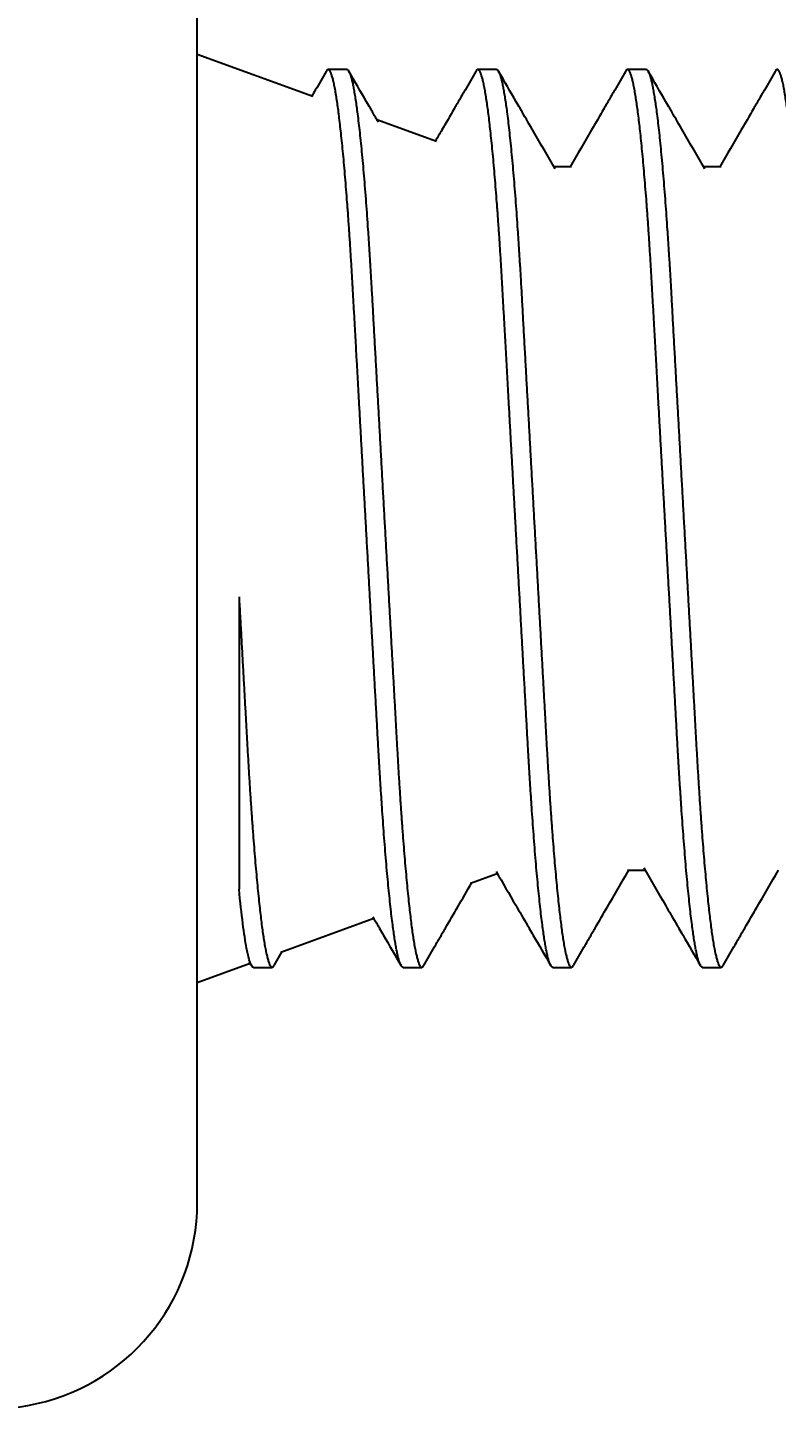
# Model space of a CAD drawing. Header units: millimetres. Extents: x 0.9 to 38.7, y 0.9 to 29.7.
# Drawn here: x 20.093 to 22.593, y 10.337 to 14.977 of the extents above; entities that cross this region are included whole.
import ezdxf

# ---------------------------------------------------------------- set-up
doc = ezdxf.new("R2010")
doc.units = ezdxf.units.MM
doc.header["$LTSCALE"] = 0.14184
doc.linetypes.add('SLD-Solid', pattern=[0])
doc.styles.add('SLDTEXTSTYLE0', font='ARIAL.TTF', dxfattribs={"width": 0.948})
doc.dimstyles.new('SLDDIMSTYLE0', dxfattribs={"dimtxt": 0.437148, "dimasz": 0.437148, "dimexe": 0, "dimexo": 0.0625, "dimgap": 0.109287, "dimtad": 0, "dimtih": 1, "dimtoh": 1, "dimdec": 3, "dimrnd": 1e-09, "dimzin": 12, "dimdsep": 46, "dimtxsty": 'SLDTEXTSTYLE0', "dimsah": 1, "dimcen": 0.09, "dimadec": 0, "dimazin": 3, "dimtfac": 1, "dimtdec": 3, "dimtofl": 0, "dimtmove": 0, "dimatfit": 3, "dimfxl": 0, "dimfrac": 2, "dimtolj": 1, "dimtzin": 12, "dimarcsym": 0})
doc.dimstyles.new('SLDDIMSTYLE1', dxfattribs={"dimtxt": 0.437148, "dimasz": 0.437148, "dimexe": 0, "dimexo": 0.0625, "dimgap": 0.109287, "dimtad": 0, "dimtih": 1, "dimtoh": 1, "dimdec": 3, "dimrnd": 1e-09, "dimzin": 12, "dimdsep": 46, "dimtxsty": 'SLDTEXTSTYLE0', "dimsah": 1, "dimcen": 0.09, "dimadec": 0, "dimazin": 3, "dimtfac": 1, "dimtdec": 3, "dimtmove": 0, "dimatfit": 0, "dimfxl": 0, "dimfrac": 2, "dimtolj": 1, "dimtzin": 12, "dimarcsym": 0})

# ---------------------------------------------------------------- blocks, each defined once
blk = doc.blocks.new('_D')
at = {"color": 7, "linetype": 'SLD-Solid', "lineweight": 0}
for p, q in [((20.6589, 16.7878), (20.6589, 17.9809)), ((34.6589, 14.9753), (34.6589, 17.9809)), ((20.6589, 17.7557), (26.8244, 17.7557)), ((34.6589, 17.7557), (28.4923, 17.7557))]:
    blk.add_line(p, q, dxfattribs=at)
at = {"color": 7, "linetype": 'SLD-Solid', "lineweight": 18}
for points in [[(20.6589, 17.7557), (21.0961, 17.6885), (21.0961, 17.823)], [(34.6589, 17.7557), (34.2218, 17.823), (34.2218, 17.6885)]]:
    blk.add_solid(points, dxfattribs=at)
at = {"color": 7, "linetype": 'SLD-Solid', "lineweight": 18, "insert": (26.8244, 18.0006), "char_height": 0.45034, "attachment_point": 1, "style": 'SLDTEXTSTYLE0'}
blk.add_mtext('14mm', dxfattribs=at)
blk = doc.blocks.new('_D_1')
at = {"color": 7, "linetype": 'SLD-Solid', "lineweight": 0}
for p, q in [((18.1589, 13.7878), (18.1589, 19.188)), ((20.6589, 16.7878), (20.6589, 19.188)), ((18.1589, 18.9628), (16.9193, 18.9628)), ((20.6589, 18.9628), (21.4996, 18.9628))]:
    blk.add_line(p, q, dxfattribs=at)
at = {"color": 7, "linetype": 'SLD-Solid', "lineweight": 18}
for points in [[(18.1589, 18.9628), (17.7218, 19.0301), (17.7218, 18.8956)], [(20.6589, 18.9628), (21.0961, 18.8956), (21.0961, 19.0301)]]:
    blk.add_solid(points, dxfattribs=at)
at = {"color": 7, "linetype": 'SLD-Solid', "lineweight": 18, "insert": (15.0846, 19.2077), "char_height": 0.45034, "attachment_point": 1, "style": 'SLDTEXTSTYLE0'}
blk.add_mtext('2.5mm', dxfattribs=at)

msp = doc.modelspace()

# ---------------------------------------------------------------- linework, layer by layer
at = {"color": 7, "linetype": 'SLD-Solid', "lineweight": 25}
for p, q in [((20.6589, 11.0501), (20.6589, 15.6247)), ((21.0448, 14.7478), (20.6589, 14.8882)), ((21.1589, 14.8374), (21.0964, 14.8374)), ((21.6589, 14.8374), (21.5964, 14.8374)), ((22.1589, 14.8374), (22.0964, 14.8374)), ((21.4579, 14.5974), (21.2593, 14.6697)), ((21.9089, 14.5127), (21.8505, 14.5127)), ((21.9089, 14.5127), (21.8505, 14.5127)), ((22.4089, 14.5127), (22.3505, 14.5127)), ((22.4089, 14.5127), (22.3505, 14.5127)), ((20.7985, 13.0751), (20.7985, 12.0984)), ((22.0964, 12.1622), (22.1549, 12.1622)), ((21.5714, 12.1187), (21.6611, 12.1514)), ((20.9384, 11.8884), (21.2484, 12.0012)), ((20.9154, 11.8431), (20.9424, 11.8898)), ((20.6589, 11.7866), (20.8355, 11.8509)), ((20.8326, 11.8559), (20.84, 11.8431)), ((20.8464, 11.8374), (20.9089, 11.8374)), ((21.3464, 11.8374), (21.4089, 11.8374)), ((21.8464, 11.8374), (21.9089, 11.8374)), ((22.3464, 11.8374), (22.4089, 11.8374))]:
    msp.add_line(p, q, dxfattribs=at)
for centre, radius, start, end in [((19.9714, 11.0501), 0.6875, 280.1727, 0), ((19.6884, 12.6275), 2.2901, 259.8273, 280.1727)]:
    msp.add_arc(centre, radius, start, end, dxfattribs=at)
for points, knots in [([(21.0898, 14.8314), (21.0777, 14.8105), (21.0617, 14.783), (21.0458, 14.7554), (21.0419, 14.7488)], [0, 0, 0, 0, 0.759393, 1, 1, 1, 1]), ([(21.3464, 11.8374), (21.3455, 11.8377), (21.3436, 11.8381), (21.3406, 11.8418), (21.3375, 11.8477), (21.3344, 11.8562), (21.3312, 11.8671), (21.328, 11.8804), (21.3248, 11.8958), (21.3216, 11.9131), (21.3184, 11.9327), (21.3152, 11.9546), (21.3118, 11.9796), (21.3082, 12.008), (21.3045, 12.04), (21.3009, 12.0745), (21.2972, 12.1115), (21.2935, 12.1508), (21.2899, 12.1923), (21.2864, 12.2358), (21.2829, 12.2805), (21.2795, 12.326), (21.2763, 12.3721), (21.2732, 12.4195), (21.2701, 12.4681), (21.2671, 12.5176), (21.264, 12.5709), (21.2608, 12.6287), (21.2573, 12.6914), (21.2537, 12.7562), (21.2501, 12.8206), (21.2466, 12.8841), (21.2432, 12.9464), (21.2396, 13.0098), (21.2361, 13.0742), (21.2324, 13.1393), (21.2288, 13.2051), (21.2251, 13.2711), (21.2215, 13.3363), (21.2179, 13.4004), (21.2144, 13.4632), (21.211, 13.5257), (21.2075, 13.5877), (21.2041, 13.6491), (21.2008, 13.7085), (21.1976, 13.7659), (21.1946, 13.8211), (21.1915, 13.8753), (21.1886, 13.9283), (21.1856, 13.9821), (21.1826, 14.0363), (21.1796, 14.0909), (21.1766, 14.1443), (21.1734, 14.1966), (21.1702, 14.2478), (21.1669, 14.2979), (21.1635, 14.3465), (21.1601, 14.3929), (21.1567, 14.4368), (21.1533, 14.4783), (21.1499, 14.5179), (21.1464, 14.5557), (21.1429, 14.5913), (21.1395, 14.6242), (21.1361, 14.6543), (21.1328, 14.6817), (21.1295, 14.707), (21.1263, 14.7301), (21.1229, 14.7518), (21.1195, 14.7717), (21.116, 14.7895), (21.1125, 14.8045), (21.1091, 14.8167), (21.1058, 14.826), (21.1026, 14.8326), (21.0995, 14.8366), (21.0965, 14.8379), (21.0936, 14.8365), (21.0913, 14.8343), (21.0901, 14.8317), (21.0898, 14.8312)], [0, 0, 0, 0, 0.012191, 0.024502, 0.036926, 0.049453, 0.062075, 0.074782, 0.086831, 0.098938, 0.111094, 0.12329, 0.135516, 0.149186, 0.162868, 0.176549, 0.190216, 0.203855, 0.217454, 0.230999, 0.244477, 0.257213, 0.269868, 0.282432, 0.294896, 0.307251, 0.319488, 0.333831, 0.348325, 0.362976, 0.377768, 0.391083, 0.404488, 0.417971, 0.431519, 0.445121, 0.458762, 0.47243, 0.486112, 0.499114, 0.512104, 0.525072, 0.538005, 0.550892, 0.563724, 0.57576, 0.587729, 0.599621, 0.611428, 0.623143, 0.6361, 0.648924, 0.661764, 0.674737, 0.687832, 0.701039, 0.714349, 0.727749, 0.740556, 0.753423, 0.766341, 0.779296, 0.792279, 0.805278, 0.817539, 0.829794, 0.842033, 0.854247, 0.866427, 0.879968, 0.893442, 0.906837, 0.92014, 0.933341, 0.946429, 0.959394, 0.972226, 0.984417, 0.996728, 1, 1, 1, 1]), ([(21.1589, 14.8374), (21.1599, 14.8372), (21.1618, 14.8368), (21.1648, 14.8331), (21.1678, 14.8272), (21.1709, 14.8187), (21.1741, 14.8077), (21.1774, 14.7945), (21.1805, 14.7791), (21.1837, 14.7618), (21.1869, 14.7421), (21.1902, 14.7203), (21.1936, 14.6953), (21.1971, 14.6669), (21.2008, 14.6349), (21.2045, 14.6003), (21.2082, 14.5633), (21.2118, 14.524), (21.2154, 14.4826), (21.219, 14.439), (21.2225, 14.3944), (21.2258, 14.3489), (21.229, 14.3027), (21.2322, 14.2553), (21.2353, 14.2068), (21.2383, 14.1573), (21.2414, 14.1039), (21.2446, 14.0461), (21.248, 13.9834), (21.2516, 13.9186), (21.2552, 13.8543), (21.2587, 13.7908), (21.2622, 13.7285), (21.2657, 13.665), (21.2693, 13.6006), (21.2729, 13.5355), (21.2766, 13.4698), (21.2802, 13.4037), (21.2839, 13.3375), (21.2876, 13.2714), (21.2913, 13.2055), (21.2949, 13.14), (21.2985, 13.0752), (21.3021, 13.0112), (21.3056, 12.9481), (21.309, 12.8861), (21.3124, 12.8253), (21.3157, 12.766), (21.3189, 12.7081), (21.322, 12.6519), (21.3251, 12.5964), (21.3282, 12.5414), (21.3314, 12.4868), (21.3348, 12.4332), (21.3382, 12.381), (21.3417, 12.3302), (21.3452, 12.2826), (21.3487, 12.2381), (21.3521, 12.1966), (21.3555, 12.1569), (21.359, 12.1192), (21.3624, 12.0836), (21.3659, 12.0507), (21.3692, 12.0206), (21.3725, 11.9932), (21.3758, 11.9679), (21.3791, 11.9448), (21.3824, 11.9231), (21.3859, 11.9032), (21.3894, 11.8854), (21.3929, 11.8704), (21.3963, 11.8582), (21.3996, 11.8488), (21.4028, 11.8422), (21.4059, 11.8383), (21.4089, 11.837), (21.4118, 11.8383), (21.414, 11.8405), (21.4152, 11.8429), (21.4154, 11.8433)], [0, 0, 0, 0, 0.012202, 0.024524, 0.036958, 0.049496, 0.062129, 0.074846, 0.086906, 0.099024, 0.111191, 0.123397, 0.135634, 0.149315, 0.163009, 0.176702, 0.190381, 0.204032, 0.217643, 0.231199, 0.244689, 0.257436, 0.270102, 0.282677, 0.295152, 0.307517, 0.319765, 0.334121, 0.348628, 0.363291, 0.378096, 0.391423, 0.404839, 0.418334, 0.431894, 0.445507, 0.45916, 0.47284, 0.486534, 0.500179, 0.513811, 0.527416, 0.540981, 0.554457, 0.567869, 0.581204, 0.59445, 0.607597, 0.620634, 0.633551, 0.646338, 0.659689, 0.673181, 0.686807, 0.700557, 0.714419, 0.728379, 0.741197, 0.754075, 0.767004, 0.779971, 0.792965, 0.805976, 0.818247, 0.830512, 0.842762, 0.854987, 0.867177, 0.88073, 0.894216, 0.907622, 0.920937, 0.93415, 0.947249, 0.960225, 0.973068, 0.98527, 0.997592, 1, 1, 1, 1]), ([(21.2642, 14.6613), (21.2575, 14.6729), (21.2485, 14.6884), (21.2354, 14.711), (21.2092, 14.7561), (21.1853, 14.7973), (21.1656, 14.8314)], [0, 0, 0, 0, 0.20358, 0.273575, 0.399044, 1, 1, 1, 1]), ([(21.5898, 14.8314), (21.5777, 14.8105), (21.5584, 14.7772), (21.5374, 14.741), (21.5253, 14.7202), (21.5067, 14.6881), (21.4827, 14.6468), (21.4619, 14.6109), (21.4548, 14.5986)], [0, 0, 0, 0, 0.269312, 0.428748, 0.46727, 0.53742, 0.841371, 1, 1, 1, 1]), ([(21.8464, 11.8374), (21.8455, 11.8377), (21.8436, 11.8381), (21.8406, 11.8418), (21.8375, 11.8477), (21.8344, 11.8562), (21.8312, 11.8671), (21.828, 11.8804), (21.8248, 11.8958), (21.8216, 11.9131), (21.8184, 11.9327), (21.8152, 11.9546), (21.8118, 11.9796), (21.8082, 12.008), (21.8045, 12.04), (21.8009, 12.0745), (21.7972, 12.1115), (21.7935, 12.1508), (21.7899, 12.1923), (21.7864, 12.2358), (21.7829, 12.2805), (21.7795, 12.326), (21.7763, 12.3721), (21.7732, 12.4195), (21.7701, 12.4681), (21.7671, 12.5176), (21.764, 12.5709), (21.7608, 12.6287), (21.7573, 12.6914), (21.7537, 12.7562), (21.7501, 12.8206), (21.7466, 12.8841), (21.7432, 12.9464), (21.7396, 13.0098), (21.7361, 13.0742), (21.7324, 13.1393), (21.7288, 13.2051), (21.7251, 13.2711), (21.7215, 13.3363), (21.7179, 13.4004), (21.7144, 13.4632), (21.711, 13.5257), (21.7075, 13.5877), (21.7041, 13.6491), (21.7008, 13.7085), (21.6976, 13.7659), (21.6946, 13.8211), (21.6915, 13.8753), (21.6886, 13.9283), (21.6856, 13.9821), (21.6826, 14.0363), (21.6796, 14.0909), (21.6766, 14.1443), (21.6734, 14.1966), (21.6702, 14.2478), (21.6669, 14.2979), (21.6635, 14.3465), (21.6601, 14.3929), (21.6567, 14.4368), (21.6533, 14.4783), (21.6499, 14.5179), (21.6464, 14.5557), (21.6429, 14.5913), (21.6395, 14.6242), (21.6361, 14.6543), (21.6328, 14.6817), (21.6295, 14.707), (21.6263, 14.7301), (21.6229, 14.7518), (21.6195, 14.7717), (21.616, 14.7895), (21.6125, 14.8045), (21.6091, 14.8167), (21.6058, 14.826), (21.6026, 14.8326), (21.5995, 14.8366), (21.5965, 14.8379), (21.5936, 14.8365), (21.5913, 14.8343), (21.5901, 14.8317), (21.5898, 14.8312)], [0, 0, 0, 0, 0.012191, 0.024502, 0.036926, 0.049453, 0.062075, 0.074782, 0.086831, 0.098938, 0.111094, 0.12329, 0.135516, 0.149186, 0.162868, 0.176549, 0.190216, 0.203855, 0.217454, 0.230999, 0.244477, 0.257213, 0.269868, 0.282432, 0.294896, 0.307251, 0.319488, 0.333831, 0.348325, 0.362976, 0.377768, 0.391083, 0.404488, 0.417971, 0.431519, 0.445121, 0.458762, 0.47243, 0.486112, 0.499114, 0.512104, 0.525072, 0.538005, 0.550892, 0.563724, 0.57576, 0.587729, 0.599621, 0.611428, 0.623143, 0.6361, 0.648924, 0.661764, 0.674737, 0.687832, 0.701039, 0.714349, 0.727749, 0.740556, 0.753423, 0.766341, 0.779296, 0.792279, 0.805278, 0.817539, 0.829794, 0.842033, 0.854247, 0.866427, 0.879968, 0.893442, 0.906837, 0.92014, 0.933341, 0.946429, 0.959394, 0.972226, 0.984417, 0.996728, 1, 1, 1, 1]), ([(21.6589, 14.8374), (21.6599, 14.8372), (21.6618, 14.8368), (21.6648, 14.8331), (21.6678, 14.8272), (21.6709, 14.8187), (21.6741, 14.8077), (21.6774, 14.7945), (21.6805, 14.7791), (21.6837, 14.7618), (21.6869, 14.7421), (21.6902, 14.7203), (21.6936, 14.6953), (21.6971, 14.6669), (21.7008, 14.6349), (21.7045, 14.6003), (21.7082, 14.5633), (21.7118, 14.524), (21.7154, 14.4826), (21.719, 14.439), (21.7225, 14.3944), (21.7258, 14.3489), (21.729, 14.3027), (21.7322, 14.2553), (21.7353, 14.2068), (21.7383, 14.1573), (21.7414, 14.1039), (21.7446, 14.0461), (21.748, 13.9834), (21.7516, 13.9186), (21.7552, 13.8543), (21.7587, 13.7908), (21.7622, 13.7285), (21.7657, 13.665), (21.7693, 13.6006), (21.7729, 13.5355), (21.7766, 13.4698), (21.7802, 13.4037), (21.7839, 13.3375), (21.7876, 13.2714), (21.7913, 13.2055), (21.7949, 13.14), (21.7985, 13.0752), (21.8021, 13.0112), (21.8056, 12.9481), (21.809, 12.8861), (21.8124, 12.8253), (21.8157, 12.766), (21.8189, 12.7081), (21.822, 12.6519), (21.8251, 12.5964), (21.8282, 12.5414), (21.8314, 12.4868), (21.8348, 12.4332), (21.8382, 12.381), (21.8417, 12.3302), (21.8452, 12.2826), (21.8487, 12.2381), (21.8521, 12.1966), (21.8555, 12.1569), (21.859, 12.1192), (21.8624, 12.0836), (21.8659, 12.0507), (21.8692, 12.0206), (21.8725, 11.9932), (21.8758, 11.9679), (21.8791, 11.9448), (21.8824, 11.9231), (21.8859, 11.9032), (21.8894, 11.8854), (21.8929, 11.8704), (21.8963, 11.8582), (21.8996, 11.8488), (21.9028, 11.8422), (21.9059, 11.8383), (21.9089, 11.837), (21.9118, 11.8383), (21.914, 11.8405), (21.9152, 11.8429), (21.9154, 11.8433)], [0, 0, 0, 0, 0.012202, 0.024524, 0.036958, 0.049496, 0.062129, 0.074846, 0.086906, 0.099024, 0.111191, 0.123397, 0.135634, 0.149315, 0.163009, 0.176702, 0.190381, 0.204032, 0.217643, 0.231199, 0.244689, 0.257436, 0.270102, 0.282677, 0.295152, 0.307517, 0.319765, 0.334121, 0.348628, 0.363291, 0.378096, 0.391423, 0.404839, 0.418334, 0.431894, 0.445507, 0.45916, 0.47284, 0.486534, 0.500179, 0.513811, 0.527416, 0.540981, 0.554457, 0.567869, 0.581204, 0.59445, 0.607597, 0.620634, 0.633551, 0.646338, 0.659689, 0.673181, 0.686807, 0.700557, 0.714419, 0.728379, 0.741197, 0.754075, 0.767004, 0.779971, 0.792965, 0.805976, 0.818247, 0.830512, 0.842762, 0.854987, 0.867177, 0.88073, 0.894216, 0.907622, 0.920937, 0.93415, 0.947249, 0.960225, 0.973068, 0.98527, 0.997592, 1, 1, 1, 1]), ([(21.8546, 14.5055), (21.8305, 14.547), (21.7937, 14.6105), (21.7546, 14.6779), (21.7354, 14.711), (21.7092, 14.7561), (21.6853, 14.7973), (21.6656, 14.8314)], [0, 0, 0, 0, 0.381849, 0.58432, 0.620853, 0.68634, 1, 1, 1, 1]), ([(22.0898, 14.8314), (22.0777, 14.8105), (22.0584, 14.7772), (22.0374, 14.741), (22.0253, 14.7202), (22.0067, 14.6881), (21.9661, 14.6181), (21.9287, 14.5536), (21.9049, 14.5127)], [0, 0, 0, 0, 0.196719, 0.31318, 0.341318, 0.392559, 0.614581, 1, 1, 1, 1]), ([(22.3464, 11.8374), (22.3455, 11.8377), (22.3436, 11.8381), (22.3406, 11.8418), (22.3375, 11.8477), (22.3344, 11.8562), (22.3312, 11.8671), (22.328, 11.8804), (22.3248, 11.8958), (22.3216, 11.9131), (22.3184, 11.9327), (22.3152, 11.9546), (22.3118, 11.9796), (22.3082, 12.008), (22.3045, 12.04), (22.3009, 12.0745), (22.2972, 12.1115), (22.2935, 12.1508), (22.2899, 12.1923), (22.2864, 12.2358), (22.2829, 12.2805), (22.2795, 12.326), (22.2763, 12.3721), (22.2732, 12.4195), (22.2701, 12.4681), (22.2671, 12.5176), (22.264, 12.5709), (22.2608, 12.6287), (22.2573, 12.6914), (22.2537, 12.7562), (22.2501, 12.8206), (22.2466, 12.8841), (22.2432, 12.9464), (22.2396, 13.0098), (22.2361, 13.0742), (22.2324, 13.1393), (22.2288, 13.2051), (22.2251, 13.2711), (22.2215, 13.3363), (22.2179, 13.4004), (22.2144, 13.4632), (22.211, 13.5257), (22.2075, 13.5877), (22.2041, 13.6491), (22.2008, 13.7085), (22.1976, 13.7659), (22.1946, 13.8211), (22.1915, 13.8753), (22.1886, 13.9283), (22.1856, 13.9821), (22.1826, 14.0363), (22.1796, 14.0909), (22.1766, 14.1443), (22.1734, 14.1966), (22.1702, 14.2478), (22.1669, 14.2979), (22.1635, 14.3465), (22.1601, 14.3929), (22.1567, 14.4368), (22.1533, 14.4783), (22.1499, 14.5179), (22.1464, 14.5557), (22.1429, 14.5913), (22.1395, 14.6242), (22.1361, 14.6543), (22.1328, 14.6817), (22.1295, 14.707), (22.1263, 14.7301), (22.1229, 14.7518), (22.1195, 14.7717), (22.116, 14.7895), (22.1125, 14.8045), (22.1091, 14.8167), (22.1058, 14.826), (22.1026, 14.8326), (22.0995, 14.8366), (22.0965, 14.8379), (22.0936, 14.8365), (22.0913, 14.8343), (22.0901, 14.8317), (22.0898, 14.8312)], [0, 0, 0, 0, 0.012191, 0.024502, 0.036926, 0.049453, 0.062075, 0.074782, 0.086831, 0.098938, 0.111094, 0.12329, 0.135516, 0.149186, 0.162868, 0.176549, 0.190216, 0.203855, 0.217454, 0.230999, 0.244477, 0.257213, 0.269868, 0.282432, 0.294896, 0.307251, 0.319488, 0.333831, 0.348325, 0.362976, 0.377768, 0.391083, 0.404488, 0.417971, 0.431519, 0.445121, 0.458762, 0.47243, 0.486112, 0.499114, 0.512104, 0.525072, 0.538005, 0.550892, 0.563724, 0.57576, 0.587729, 0.599621, 0.611428, 0.623143, 0.6361, 0.648924, 0.661764, 0.674737, 0.687832, 0.701039, 0.714349, 0.727749, 0.740556, 0.753423, 0.766341, 0.779296, 0.792279, 0.805278, 0.817539, 0.829794, 0.842033, 0.854247, 0.866427, 0.879968, 0.893442, 0.906837, 0.92014, 0.933341, 0.946429, 0.959394, 0.972226, 0.984417, 0.996728, 1, 1, 1, 1]), ([(22.1589, 14.8374), (22.1599, 14.8372), (22.1618, 14.8368), (22.1648, 14.8331), (22.1678, 14.8272), (22.1709, 14.8187), (22.1741, 14.8077), (22.1774, 14.7945), (22.1805, 14.7791), (22.1837, 14.7618), (22.1869, 14.7421), (22.1902, 14.7203), (22.1936, 14.6953), (22.1971, 14.6669), (22.2008, 14.6349), (22.2045, 14.6003), (22.2082, 14.5633), (22.2118, 14.524), (22.2154, 14.4826), (22.219, 14.439), (22.2225, 14.3944), (22.2258, 14.3489), (22.229, 14.3027), (22.2322, 14.2553), (22.2353, 14.2068), (22.2383, 14.1573), (22.2414, 14.1039), (22.2446, 14.0461), (22.248, 13.9834), (22.2516, 13.9186), (22.2552, 13.8543), (22.2587, 13.7908), (22.2622, 13.7285), (22.2657, 13.665), (22.2693, 13.6006), (22.2729, 13.5355), (22.2766, 13.4698), (22.2802, 13.4037), (22.2839, 13.3375), (22.2876, 13.2714), (22.2913, 13.2055), (22.2949, 13.14), (22.2985, 13.0752), (22.3021, 13.0112), (22.3056, 12.9481), (22.309, 12.8861), (22.3124, 12.8253), (22.3157, 12.766), (22.3189, 12.7081), (22.322, 12.6519), (22.3251, 12.5964), (22.3282, 12.5414), (22.3314, 12.4868), (22.3348, 12.4332), (22.3382, 12.381), (22.3417, 12.3302), (22.3452, 12.2826), (22.3487, 12.2381), (22.3521, 12.1966), (22.3555, 12.1569), (22.359, 12.1192), (22.3624, 12.0836), (22.3659, 12.0507), (22.3692, 12.0206), (22.3725, 11.9932), (22.3758, 11.9679), (22.3791, 11.9448), (22.3824, 11.9231), (22.3859, 11.9032), (22.3894, 11.8854), (22.3929, 11.8704), (22.3963, 11.8582), (22.3996, 11.8488), (22.4028, 11.8422), (22.4059, 11.8383), (22.4089, 11.837), (22.4118, 11.8383), (22.414, 11.8405), (22.4152, 11.8429), (22.4154, 11.8433)], [0, 0, 0, 0, 0.012202, 0.024524, 0.036958, 0.049496, 0.062129, 0.074846, 0.086906, 0.099024, 0.111191, 0.123397, 0.135634, 0.149315, 0.163009, 0.176702, 0.190381, 0.204032, 0.217643, 0.231199, 0.244689, 0.257436, 0.270102, 0.282677, 0.295152, 0.307517, 0.319765, 0.334121, 0.348628, 0.363291, 0.378096, 0.391423, 0.404839, 0.418334, 0.431894, 0.445507, 0.45916, 0.47284, 0.486534, 0.500179, 0.513811, 0.527416, 0.540981, 0.554457, 0.567869, 0.581204, 0.59445, 0.607597, 0.620634, 0.633551, 0.646338, 0.659689, 0.673181, 0.686807, 0.700557, 0.714419, 0.728379, 0.741197, 0.754075, 0.767004, 0.779971, 0.792965, 0.805976, 0.818247, 0.830512, 0.842762, 0.854987, 0.867177, 0.88073, 0.894216, 0.907622, 0.920937, 0.93415, 0.947249, 0.960225, 0.973068, 0.98527, 0.997592, 1, 1, 1, 1]), ([(22.3546, 14.5055), (22.3305, 14.547), (22.2937, 14.6105), (22.2546, 14.6779), (22.2354, 14.711), (22.2092, 14.7561), (22.1853, 14.7973), (22.1656, 14.8314)], [0, 0, 0, 0, 0.3818492, 0.5843201, 0.6208528, 0.6863399, 1, 1, 1, 1]), ([(22.5898, 14.8314), (22.5777, 14.8105), (22.5584, 14.7772), (22.5374, 14.741), (22.5253, 14.7202), (22.5067, 14.6881), (22.4661, 14.6181), (22.4287, 14.5536), (22.4049, 14.5127)], [0, 0, 0, 0, 0.196719, 0.31318, 0.341318, 0.392559, 0.614581, 1, 1, 1, 1]), ([(22.8464, 11.8374), (22.8455, 11.8377), (22.8436, 11.8381), (22.8406, 11.8418), (22.8375, 11.8477), (22.8344, 11.8562), (22.8312, 11.8671), (22.828, 11.8804), (22.8248, 11.8958), (22.8216, 11.9131), (22.8184, 11.9327), (22.8152, 11.9546), (22.8118, 11.9796), (22.8082, 12.008), (22.8045, 12.04), (22.8009, 12.0745), (22.7972, 12.1115), (22.7935, 12.1508), (22.7899, 12.1923), (22.7864, 12.2358), (22.7829, 12.2805), (22.7795, 12.326), (22.7763, 12.3721), (22.7732, 12.4195), (22.7701, 12.4681), (22.7671, 12.5176), (22.764, 12.5709), (22.7608, 12.6287), (22.7573, 12.6914), (22.7537, 12.7562), (22.7501, 12.8206), (22.7466, 12.8841), (22.7432, 12.9464), (22.7396, 13.0098), (22.7361, 13.0742), (22.7324, 13.1393), (22.7288, 13.2051), (22.7251, 13.2711), (22.7215, 13.3363), (22.7179, 13.4004), (22.7144, 13.4632), (22.711, 13.5257), (22.7075, 13.5877), (22.7041, 13.6491), (22.7008, 13.7085), (22.6976, 13.7659), (22.6946, 13.8211), (22.6915, 13.8753), (22.6886, 13.9283), (22.6856, 13.9821), (22.6826, 14.0363), (22.6796, 14.0909), (22.6766, 14.1443), (22.6734, 14.1966), (22.6702, 14.2478), (22.6669, 14.2979), (22.6635, 14.3465), (22.6601, 14.3929), (22.6567, 14.4368), (22.6533, 14.4783), (22.6499, 14.5179), (22.6464, 14.5557), (22.6429, 14.5913), (22.6395, 14.6242), (22.6361, 14.6543), (22.6328, 14.6817), (22.6295, 14.707), (22.6263, 14.7301), (22.6229, 14.7518), (22.6195, 14.7717), (22.616, 14.7895), (22.6125, 14.8045), (22.6091, 14.8167), (22.6058, 14.826), (22.6026, 14.8326), (22.5995, 14.8366), (22.5965, 14.8379), (22.5936, 14.8365), (22.5913, 14.8343), (22.5901, 14.8317), (22.5898, 14.8312)], [0, 0, 0, 0, 0.012191, 0.024502, 0.036926, 0.049453, 0.062075, 0.074782, 0.086831, 0.098938, 0.111094, 0.12329, 0.135516, 0.149186, 0.162868, 0.176549, 0.190216, 0.203855, 0.217454, 0.230999, 0.244477, 0.257213, 0.269868, 0.282432, 0.294896, 0.307251, 0.319488, 0.333831, 0.348325, 0.362976, 0.377768, 0.391083, 0.404488, 0.417971, 0.431519, 0.445121, 0.458762, 0.47243, 0.486112, 0.499114, 0.512104, 0.525072, 0.538005, 0.550892, 0.563724, 0.57576, 0.587729, 0.599621, 0.611428, 0.623143, 0.6361, 0.648924, 0.661764, 0.674737, 0.687832, 0.701039, 0.714349, 0.727749, 0.740556, 0.753423, 0.766341, 0.779296, 0.792279, 0.805278, 0.817539, 0.829794, 0.842033, 0.854247, 0.866427, 0.879968, 0.893442, 0.906837, 0.92014, 0.933341, 0.946429, 0.959394, 0.972226, 0.984417, 0.996728, 1, 1, 1, 1]), ([(20.7985, 13.0751), (20.7997, 13.0538), (20.8021, 13.0111), (20.8056, 12.9481), (20.809, 12.8861), (20.8124, 12.8253), (20.8157, 12.766), (20.8189, 12.7081), (20.822, 12.6519), (20.8251, 12.5964), (20.8282, 12.5414), (20.8314, 12.4868), (20.8348, 12.4332), (20.8382, 12.381), (20.8417, 12.3302), (20.8452, 12.2826), (20.8487, 12.2381), (20.8521, 12.1966), (20.8555, 12.1569), (20.859, 12.1192), (20.8624, 12.0836), (20.8659, 12.0507), (20.8692, 12.0206), (20.8725, 11.9932), (20.8758, 11.9679), (20.8791, 11.9448), (20.8824, 11.9231), (20.8859, 11.9032), (20.8894, 11.8854), (20.8929, 11.8704), (20.8963, 11.8582), (20.8996, 11.8488), (20.9028, 11.8422), (20.9059, 11.8383), (20.9089, 11.837), (20.9118, 11.8383), (20.914, 11.8405), (20.9152, 11.8429), (20.9154, 11.8433)], [0, 0, 0, 0, 0.029358, 0.058576, 0.087627, 0.116485, 0.145127, 0.173529, 0.201669, 0.229526, 0.258612, 0.288005, 0.317691, 0.347646, 0.377844, 0.408256, 0.436182, 0.464239, 0.492404, 0.520654, 0.548963, 0.577306, 0.60404, 0.63076, 0.657447, 0.68408, 0.710637, 0.740163, 0.769542, 0.798749, 0.827757, 0.856541, 0.885079, 0.913348, 0.941327, 0.967909, 0.994753, 1, 1, 1, 1]), ([(21.6575, 12.1576), (21.6793, 12.1201), (21.7139, 12.0605), (21.7508, 11.997), (21.77, 11.9639), (21.7963, 11.9186), (21.8202, 11.8773), (21.84, 11.8431)], [0, 0, 0, 0, 0.358091, 0.568149, 0.606073, 0.6741, 1, 1, 1, 1]), ([(21.9154, 11.8431), (21.9275, 11.8641), (21.9469, 11.8974), (21.9679, 11.9338), (21.98, 11.9547), (21.9986, 11.9867), (22.0392, 12.0567), (22.0767, 12.1213), (22.1005, 12.1622)], [0, 0, 0, 0, 0.197072, 0.313724, 0.341906, 0.393182, 0.615259, 1, 1, 1, 1]), ([(22.1506, 12.1696), (22.1747, 12.128), (22.2116, 12.0645), (22.2508, 11.997), (22.27, 11.9639), (22.2963, 11.9186), (22.3202, 11.8773), (22.34, 11.8431)], [0, 0, 0, 0, 0.381575, 0.583948, 0.620484, 0.686023, 1, 1, 1, 1]), ([(22.4154, 11.8431), (22.4275, 11.8641), (22.4469, 11.8974), (22.4679, 11.9338), (22.48, 11.9547), (22.4986, 11.9867), (22.5392, 12.0567), (22.5767, 12.1213), (22.6005, 12.1622)], [0, 0, 0, 0, 0.1970718, 0.3137242, 0.3419062, 0.3931816, 0.6152586, 1, 1, 1, 1]), ([(21.4154, 11.8431), (21.4275, 11.8641), (21.4469, 11.8974), (21.4679, 11.9338), (21.48, 11.9547), (21.4986, 11.9867), (21.5312, 12.0429), (21.5606, 12.0935), (21.5763, 12.1205)], [0, 0, 0, 0, 0.226678, 0.360855, 0.39327, 0.452249, 0.707688, 1, 1, 1, 1]), ([(20.8464, 11.8374), (20.8396, 11.8374), (20.8319, 11.8582), (20.8155, 11.9456), (20.807, 12.0124), (20.7985, 12.0984)], [0, 0, 0, 0, 0.5, 0.5, 1, 1, 1, 1]), ([(21.2452, 12.0066), (21.2506, 11.9974), (21.2582, 11.9842), (21.27, 11.9639), (21.2963, 11.9186), (21.3202, 11.8773), (21.34, 11.8431)], [0, 0, 0, 0, 0.169072, 0.242041, 0.372933, 1, 1, 1, 1])]:
    msp.add_open_spline(points, degree=3, knots=knots, dxfattribs=at)

# ---------------------------------------------------------------- dimensions: what is measured, and where the dimension line sits
at = {"color": 7, "linetype": 'SLD-Solid', "lineweight": 18}
for base, p1, p2, dimstyle, picture, middle in [((20.6589, 18.9628), (18.1589, 13.3374), (20.6589, 16.3374), 'SLDDIMSTYLE1', '_D_1', (16.0019, 18.9628)), ((34.6589, 17.7557), (20.6589, 16.3374), (34.6589, 14.5249), 'SLDDIMSTYLE0', '_D', (27.6583, 17.7557))]:
    dim = msp.add_linear_dim(base=base, p1=p1, p2=p2, dimstyle=dimstyle, dxfattribs=at)
    dim.commit()
    dim.dimension.update_dxf_attribs({"geometry": picture, "text_midpoint": middle, "dimtype": 160})

doc.saveas('drawing.dxf')
